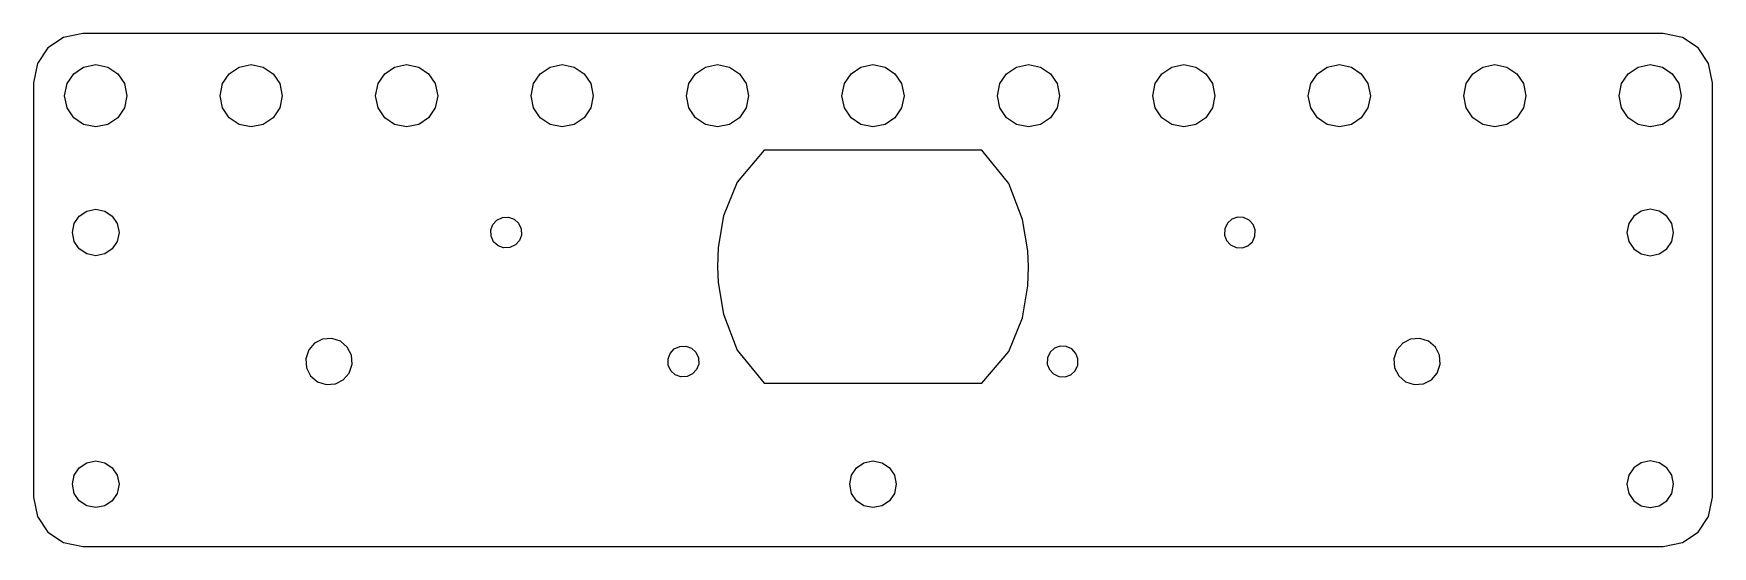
# Model space of a CAD drawing. Extents: x -54 to 54, y -18 to 15.
import ezdxf

# ---------------------------------------------------------------- set-up
doc = ezdxf.new("R2010")
doc.units = 0
doc.layers.add('Layer_1', color=7, linetype='CONTINUOUS')

msp = doc.modelspace()

# ---------------------------------------------------------------- linework, layer by layer
at = {"layer": 'Layer_1', "color": 7}
for p, q in [((-53.074895, 14.074903), (-53.752008, 13.068979)), ((-52.06897, 14.752011), (-53.074895, 14.074903)), ((-50.834536, 15.000008), (-52.06897, 14.752011)), ((-25.417268, 15.000008), (-50.834536, 15.000008)), ((0, 15.000008), (-25.417268, 15.000008)), ((25.417268, 15.000008), (0, 15.000008)), ((50.834536, 15.000008), (25.417268, 15.000008)), ((52.06897, 14.752011), (50.834536, 15.000008)), ((53.074895, 14.074903), (52.06897, 14.752011)), ((53.752008, 13.068979), (53.074895, 14.074903)), ((-53.752008, 13.068979), (-54.000002, 11.834539)), ((-50.778494, 12.842837), (-50.000003, 13.000006)), ((-50.000003, 13.000006), (-49.221513, 12.842837)), ((-40.778491, 12.84282), (-40.000001, 12.999989)), ((-40.000001, 12.999989), (-39.221511, 12.84282)), ((-30.778494, 12.842837), (-30.000004, 13.000006)), ((-30.000004, 13.000006), (-29.221514, 12.842837)), ((-20.778496, 12.84282), (-20.000006, 12.999989)), ((-20.000006, 12.999989), (-19.221516, 12.84282)), ((-10.778497, 12.842837), (-10.000007, 13.000006)), ((-10.000007, 13.000006), (-9.221517, 12.842837)), ((-0.778501, 12.84282), (-0.00001, 12.999989)), ((-0.00001, 12.999989), (0.77848, 12.84282)), ((9.221499, 12.842837), (9.99999, 13.000006)), ((9.99999, 13.000006), (10.77848, 12.842837)), ((19.221502, 12.84282), (19.999992, 12.999989)), ((19.999992, 12.999989), (20.778482, 12.84282)), ((29.221507, 12.842837), (29.999997, 13.000006)), ((29.999997, 13.000006), (30.778488, 12.842837)), ((39.22151, 12.84282), (40, 12.999989)), ((40, 12.999989), (40.77849, 12.84282)), ((49.221501, 12.842837), (49.999991, 13.000006)), ((49.999991, 13.000006), (50.778482, 12.842837)), ((54.000002, 11.834539), (53.752008, 13.068979)), ((-51.842833, 11.778498), (-51.414216, 12.41422)), ((-51.414216, 12.41422), (-50.778494, 12.842837)), ((-49.221513, 12.842837), (-48.585788, 12.41422)), ((-48.585788, 12.41422), (-48.157171, 11.778498)), ((-41.842833, 11.778481), (-41.414216, 12.414203)), ((-41.414216, 12.414203), (-40.778491, 12.84282)), ((-39.221511, 12.84282), (-38.585788, 12.414203)), ((-38.585788, 12.414203), (-38.157172, 11.778481)), ((-31.842833, 11.778498), (-31.414217, 12.41422)), ((-31.414217, 12.41422), (-30.778494, 12.842837)), ((-29.221514, 12.842837), (-28.585791, 12.41422)), ((-28.585791, 12.41422), (-28.157173, 11.778498)), ((-21.842836, 11.778481), (-21.41422, 12.414203)), ((-21.41422, 12.414203), (-20.778496, 12.84282)), ((-19.221516, 12.84282), (-18.585793, 12.414203)), ((-18.585793, 12.414203), (-18.157176, 11.778481)), ((-11.842837, 11.778498), (-11.414221, 12.41422)), ((-11.414221, 12.41422), (-10.778497, 12.842837)), ((-9.221517, 12.842837), (-8.585794, 12.41422)), ((-8.585794, 12.41422), (-8.157177, 11.778498)), ((-1.84284, 11.778481), (-1.414224, 12.414203)), ((-1.414224, 12.414203), (-0.778501, 12.84282)), ((0.77848, 12.84282), (1.414203, 12.414203)), ((1.414203, 12.414203), (1.84282, 11.778481)), ((8.15716, 11.778498), (8.585776, 12.41422)), ((8.585776, 12.41422), (9.221499, 12.842837)), ((10.77848, 12.842837), (11.414203, 12.41422)), ((11.414203, 12.41422), (11.84282, 11.778498)), ((18.157162, 11.778481), (18.585778, 12.414203)), ((18.585778, 12.414203), (19.221502, 12.84282)), ((20.778482, 12.84282), (21.414206, 12.414203)), ((21.414206, 12.414203), (21.842822, 11.778481)), ((28.157167, 11.778498), (28.585785, 12.41422)), ((28.585785, 12.41422), (29.221507, 12.842837)), ((30.778488, 12.842837), (31.41421, 12.41422)), ((31.41421, 12.41422), (31.842827, 11.778498)), ((38.157168, 11.778481), (38.585784, 12.414203)), ((38.585784, 12.414203), (39.22151, 12.84282)), ((40.77849, 12.84282), (41.414213, 12.414203)), ((41.414213, 12.414203), (41.842829, 11.778481)), ((48.157162, 11.778498), (48.585779, 12.41422)), ((48.585779, 12.41422), (49.221501, 12.842837)), ((50.778482, 12.842837), (51.414204, 12.41422)), ((51.414204, 12.41422), (51.842821, 11.778498)), ((-54.000002, 11.834539), (-54.000002, 5.167264)), ((-52.000002, 11.000008), (-51.842833, 11.778498)), ((-51.842833, 10.221517), (-52.000002, 11.000008)), ((-48.157171, 11.778498), (-48.000002, 11.000008)), ((-48.000002, 11.000008), (-48.157171, 10.221517)), ((-42.000003, 10.999991), (-41.842833, 11.778481)), ((-41.842833, 10.2215), (-42.000003, 10.999991)), ((-38.157172, 11.778481), (-38.000002, 10.999991)), ((-38.000002, 10.999991), (-38.157172, 10.2215)), ((-32.000003, 11.000008), (-31.842833, 11.778498)), ((-31.842833, 10.221517), (-32.000003, 11.000008)), ((-28.157173, 11.778498), (-28.000003, 11.000008)), ((-28.000003, 11.000008), (-28.157173, 10.221517)), ((-22.000006, 10.999991), (-21.842836, 11.778481)), ((-21.842836, 10.2215), (-22.000006, 10.999991)), ((-18.157176, 11.778481), (-18.000006, 10.999991)), ((-18.000006, 10.999991), (-18.157176, 10.2215)), ((-12.000007, 11.000008), (-11.842837, 11.778498)), ((-11.842837, 10.221517), (-12.000007, 11.000008)), ((-8.157177, 11.778498), (-8.000007, 11.000008)), ((-8.000007, 11.000008), (-8.157177, 10.221517)), ((-2.00001, 10.999991), (-1.84284, 11.778481)), ((-1.84284, 10.2215), (-2.00001, 10.999991)), ((1.84282, 11.778481), (1.99999, 10.999991)), ((1.99999, 10.999991), (1.84282, 10.2215)), ((7.99999, 11.000008), (8.15716, 11.778498)), ((8.15716, 10.221517), (7.99999, 11.000008)), ((11.84282, 11.778498), (11.99999, 11.000008)), ((11.99999, 11.000008), (11.84282, 10.221517)), ((17.999992, 10.999991), (18.157162, 11.778481)), ((18.157162, 10.2215), (17.999992, 10.999991)), ((21.842822, 11.778481), (21.999992, 10.999991)), ((21.999992, 10.999991), (21.842822, 10.2215)), ((27.999997, 11.000008), (28.157167, 11.778498)), ((28.157167, 10.221517), (27.999997, 11.000008)), ((31.842827, 11.778498), (31.999996, 11.000008)), ((31.999996, 11.000008), (31.842827, 10.221517)), ((37.999998, 10.999991), (38.157168, 11.778481)), ((38.157168, 10.2215), (37.999998, 10.999991)), ((41.842829, 11.778481), (41.999999, 10.999991)), ((41.999999, 10.999991), (41.842829, 10.2215)), ((47.999992, 11.000008), (48.157162, 11.778498)), ((48.157162, 10.221517), (47.999992, 11.000008)), ((51.842821, 11.778498), (51.99999, 11.000008)), ((51.99999, 11.000008), (51.842821, 10.221517)), ((54.000002, 5.167264), (54.000002, 11.834539)), ((-51.414216, 9.585792), (-51.842833, 10.221517)), ((-48.157171, 10.221517), (-48.585788, 9.585792)), ((-41.414216, 9.585775), (-41.842833, 10.2215)), ((-38.157172, 10.2215), (-38.585788, 9.585775)), ((-31.414217, 9.585792), (-31.842833, 10.221517)), ((-28.157173, 10.221517), (-28.585791, 9.585792)), ((-21.41422, 9.585775), (-21.842836, 10.2215)), ((-18.157176, 10.2215), (-18.585793, 9.585775)), ((-11.414221, 9.585792), (-11.842837, 10.221517)), ((-8.157177, 10.221517), (-8.585794, 9.585792)), ((-1.414224, 9.585775), (-1.84284, 10.2215)), ((1.84282, 10.2215), (1.414203, 9.585775)), ((8.585776, 9.585792), (8.15716, 10.221517)), ((11.84282, 10.221517), (11.414203, 9.585792)), ((18.585778, 9.585775), (18.157162, 10.2215)), ((21.842822, 10.2215), (21.414206, 9.585775)), ((28.585785, 9.585792), (28.157167, 10.221517)), ((31.842827, 10.221517), (31.41421, 9.585792)), ((38.585784, 9.585775), (38.157168, 10.2215)), ((41.842829, 10.2215), (41.414213, 9.585775)), ((48.585779, 9.585792), (48.157162, 10.221517)), ((51.842821, 10.221517), (51.414204, 9.585792)), ((-50.778494, 9.157175), (-51.414216, 9.585792)), ((-50.000003, 9.000006), (-50.778494, 9.157175)), ((-49.221513, 9.157175), (-50.000003, 9.000006)), ((-48.585788, 9.585792), (-49.221513, 9.157175)), ((-40.778491, 9.157159), (-41.414216, 9.585775)), ((-40.000001, 8.999989), (-40.778491, 9.157159)), ((-39.221511, 9.157159), (-40.000001, 8.999989)), ((-38.585788, 9.585775), (-39.221511, 9.157159)), ((-30.778494, 9.157175), (-31.414217, 9.585792)), ((-30.000004, 9.000006), (-30.778494, 9.157175)), ((-29.221514, 9.157175), (-30.000004, 9.000006)), ((-28.585791, 9.585792), (-29.221514, 9.157175)), ((-20.778496, 9.157159), (-21.41422, 9.585775)), ((-20.000006, 8.999989), (-20.778496, 9.157159)), ((-19.221516, 9.157159), (-20.000006, 8.999989)), ((-18.585793, 9.585775), (-19.221516, 9.157159)), ((-10.778497, 9.157175), (-11.414221, 9.585792)), ((-10.000007, 9.000006), (-10.778497, 9.157175)), ((-9.221517, 9.157175), (-10.000007, 9.000006)), ((-8.585794, 9.585792), (-9.221517, 9.157175)), ((-0.778501, 9.157159), (-1.414224, 9.585775)), ((-0.00001, 8.999989), (-0.778501, 9.157159)), ((0.77848, 9.157159), (-0.00001, 8.999989)), ((1.414203, 9.585775), (0.77848, 9.157159)), ((9.221499, 9.157175), (8.585776, 9.585792)), ((9.99999, 9.000006), (9.221499, 9.157175)), ((10.77848, 9.157175), (9.99999, 9.000006)), ((11.414203, 9.585792), (10.77848, 9.157175)), ((19.221502, 9.157159), (18.585778, 9.585775)), ((19.999992, 8.999989), (19.221502, 9.157159)), ((20.778482, 9.157159), (19.999992, 8.999989)), ((21.414206, 9.585775), (20.778482, 9.157159)), ((29.221507, 9.157175), (28.585785, 9.585792)), ((29.999997, 9.000006), (29.221507, 9.157175)), ((30.778488, 9.157175), (29.999997, 9.000006)), ((31.41421, 9.585792), (30.778488, 9.157175)), ((39.22151, 9.157159), (38.585784, 9.585775)), ((40, 8.999989), (39.22151, 9.157159)), ((40.77849, 9.157159), (40, 8.999989)), ((41.414213, 9.585775), (40.77849, 9.157159)), ((49.221501, 9.157175), (48.585779, 9.585792)), ((49.999991, 9.000006), (49.221501, 9.157175)), ((50.778482, 9.157175), (49.999991, 9.000006)), ((51.414204, 9.585792), (50.778482, 9.157175)), ((-7.000022, 7.5), (-8.734389, 5.449204)), ((-3.500015, 7.5), (-7.000022, 7.5)), ((-0.000008, 7.5), (-3.500015, 7.5)), ((3.499999, 7.5), (-0.000008, 7.5)), ((7.000007, 7.5), (3.499999, 7.5)), ((8.734374, 5.361292), (7.000007, 7.5)), ((-8.734389, 5.449204), (-9.625009, 3.281202)), ((-54.000002, 5.167264), (-54.000002, -1.50001)), ((9.624995, 3.046844), (8.734374, 5.361292)), ((54.000002, -1.50001), (54.000002, 5.167264)), ((-51.382133, 2.783875), (-51.060671, 3.260667)), ((-51.060671, 3.260667), (-50.583879, 3.582129)), ((-50.583879, 3.582129), (-50.000012, 3.700008)), ((-50.000012, 3.700008), (-49.416145, 3.582129)), ((-49.416145, 3.582129), (-48.939353, 3.260667)), ((-48.939353, 3.260667), (-48.617891, 2.783875)), ((-9.625009, 3.281202), (-9.953133, 1.230406)), ((48.939332, 3.260667), (48.61787, 2.783875)), ((49.416124, 3.582129), (48.939332, 3.260667)), ((49.999991, 3.700008), (49.416124, 3.582129)), ((50.583858, 3.582129), (49.999991, 3.700008)), ((51.06065, 3.260667), (50.583858, 3.582129)), ((51.382113, 2.783875), (51.06065, 3.260667)), ((-51.500012, 2.200008), (-51.382133, 2.783875)), ((-51.382133, 1.616138), (-51.500012, 2.200008)), ((-48.617891, 2.783875), (-48.500012, 2.200008)), ((-48.500012, 2.200008), (-48.617891, 1.616138)), ((-24.587103, 2.36179), (-24.453507, 2.721119)), ((-24.572001, 1.96498), (-24.587103, 2.36179)), ((-24.453507, 2.721119), (-24.194919, 3.004132)), ((-24.194919, 3.004132), (-23.835046, 3.172001)), ((-23.835046, 3.172001), (-23.438236, 3.187103)), ((-23.438236, 3.187103), (-23.078907, 3.053507)), ((-23.078907, 3.053507), (-22.795894, 2.794916)), ((-22.795894, 2.794916), (-22.628025, 2.435046)), ((-22.628025, 2.435046), (-22.612922, 2.038234)), ((9.953119, 1.025343), (9.624995, 3.046844)), ((22.628004, 2.435046), (22.612902, 2.038234)), ((22.795873, 2.794916), (22.628004, 2.435046)), ((23.078886, 3.053507), (22.795873, 2.794916)), ((23.438216, 3.187103), (23.078886, 3.053507)), ((23.835026, 3.172001), (23.438216, 3.187103)), ((24.194899, 3.004132), (23.835026, 3.172001)), ((24.453486, 2.721119), (24.194899, 3.004132)), ((24.587082, 2.36179), (24.453486, 2.721119)), ((24.571981, 1.96498), (24.587082, 2.36179)), ((48.61787, 2.783875), (48.499991, 2.200008)), ((48.499991, 2.200008), (48.61787, 1.616138)), ((51.499991, 2.200008), (51.382113, 2.783875)), ((51.382113, 1.616138), (51.499991, 2.200008)), ((-51.060671, 1.139347), (-51.382133, 1.616138)), ((-50.583879, 0.817884), (-51.060671, 1.139347)), ((-48.939353, 1.139347), (-49.416145, 0.817884)), ((-48.617891, 1.616138), (-48.939353, 1.139347)), ((-24.404132, 1.605107), (-24.572001, 1.96498)), ((-24.121119, 1.346519), (-24.404132, 1.605107)), ((-23.761792, 1.212922), (-24.121119, 1.346519)), ((-23.36498, 1.228025), (-23.761792, 1.212922)), ((-23.00511, 1.395894), (-23.36498, 1.228025)), ((-22.746519, 1.678907), (-23.00511, 1.395894)), ((-22.612922, 2.038234), (-22.746519, 1.678907)), ((-9.953133, 1.230406), (-10.000007, -0.000055)), ((22.612902, 2.038234), (22.746499, 1.678907)), ((22.746499, 1.678907), (23.005089, 1.395894)), ((23.005089, 1.395894), (23.364959, 1.228025)), ((23.364959, 1.228025), (23.761772, 1.212922)), ((23.761772, 1.212922), (24.121098, 1.346519)), ((24.121098, 1.346519), (24.404111, 1.605107)), ((24.404111, 1.605107), (24.571981, 1.96498)), ((48.61787, 1.616138), (48.939332, 1.139347)), ((48.939332, 1.139347), (49.416124, 0.817884)), ((50.583858, 0.817884), (51.06065, 1.139347)), ((51.06065, 1.139347), (51.382113, 1.616138)), ((-50.000012, 0.700008), (-50.583879, 0.817884)), ((-49.416145, 0.817884), (-50.000012, 0.700008)), ((9.999994, -0.000055), (9.953119, 1.025343)), ((49.416124, 0.817884), (49.999991, 0.700008)), ((49.999991, 0.700008), (50.583858, 0.817884)), ((-10.000007, -0.000055), (-9.953133, -1.025453)), ((-9.953133, -1.025453), (-9.625009, -3.046926)), ((9.953119, -1.230516), (9.999994, -0.000055)), ((-54.000002, -1.50001), (-54.000002, -8.167256)), ((9.624995, -3.281284), (9.953119, -1.230516)), ((54.000002, -8.167256), (54.000002, -1.50001)), ((-9.625009, -3.046926), (-8.734389, -5.361374)), ((8.734374, -5.449258), (9.624995, -3.281284)), ((-36.302108, -5.354534), (-36.489177, -5.920044)), ((-35.92577, -4.919749), (-36.302108, -5.354534)), ((-35.413857, -4.657806), (-35.92577, -4.919749)), ((-34.820065, -4.610821), (-35.413857, -4.657806)), ((-34.254555, -4.79789), (-34.820065, -4.610821)), ((-33.819769, -5.174229), (-34.254555, -4.79789)), ((-33.557825, -5.686141), (-33.819769, -5.174229)), ((-13.053504, -5.578879), (-12.794916, -5.295866)), ((-12.794916, -5.295866), (-12.435043, -5.127997)), ((-12.435043, -5.127997), (-12.038233, -5.112895)), ((-12.038233, -5.112895), (-11.678907, -5.246492)), ((-11.678907, -5.246492), (-11.395894, -5.50508)), ((-8.734389, -5.361374), (-7.000022, -7.500026)), ((11.678886, -5.246492), (11.395873, -5.50508)), ((12.038213, -5.112895), (11.678886, -5.246492)), ((12.435023, -5.127997), (12.038213, -5.112895)), ((12.794896, -5.295866), (12.435023, -5.127997)), ((13.053483, -5.578879), (12.794896, -5.295866)), ((33.697893, -5.354545), (33.510823, -5.920055)), ((34.074231, -4.91976), (33.697893, -5.354545)), ((34.586143, -4.657816), (34.074231, -4.91976)), ((35.179935, -4.610831), (34.586143, -4.657816)), ((35.745444, -4.797901), (35.179935, -4.610831)), ((36.180229, -5.174239), (35.745444, -4.797901)), ((36.442173, -5.686151), (36.180229, -5.174239)), ((-36.489177, -5.920044), (-36.442193, -6.513838)), ((-33.69791, -6.845445), (-33.510842, -6.279932)), ((-33.510842, -6.279932), (-33.557825, -5.686141)), ((-13.187101, -5.938206), (-13.053504, -5.578879)), ((-13.171998, -6.335019), (-13.187101, -5.938206)), ((-13.00413, -6.694889), (-13.171998, -6.335019)), ((-11.395894, -5.50508), (-11.228025, -5.864952)), ((-11.212923, -6.261762), (-11.346519, -6.621092)), ((-11.228025, -5.864952), (-11.212923, -6.261762)), ((7.000007, -7.500026), (8.734374, -5.449258)), ((11.228004, -5.864952), (11.212902, -6.261762)), ((11.212902, -6.261762), (11.346499, -6.621092)), ((11.395873, -5.50508), (11.228004, -5.864952)), ((13.004109, -6.694889), (13.171978, -6.335019)), ((13.18708, -5.938206), (13.053483, -5.578879)), ((13.171978, -6.335019), (13.18708, -5.938206)), ((33.510823, -5.920055), (33.557808, -6.513846)), ((36.302088, -6.845452), (36.489158, -6.279943)), ((36.489158, -6.279943), (36.442173, -5.686151)), ((-36.442193, -6.513838), (-36.180249, -7.02575)), ((-36.180249, -7.02575), (-35.745464, -7.402089)), ((-35.745464, -7.402089), (-35.179953, -7.589156)), ((-35.179953, -7.589156), (-34.586161, -7.542173)), ((-34.586161, -7.542173), (-34.074249, -7.28023)), ((-34.074249, -7.28023), (-33.69791, -6.845445)), ((-12.721116, -6.953479), (-13.00413, -6.694889)), ((-12.361789, -7.087076), (-12.721116, -6.953479)), ((-11.964977, -7.071973), (-12.361789, -7.087076)), ((-11.605107, -6.904105), (-11.964977, -7.071973)), ((-11.346519, -6.621092), (-11.605107, -6.904105)), ((-7.000022, -7.500026), (-3.500015, -7.500026)), ((-3.500015, -7.500026), (-0.000008, -7.500026)), ((-0.000008, -7.500026), (3.499999, -7.500026)), ((3.499999, -7.500026), (7.000007, -7.500026)), ((11.346499, -6.621092), (11.605086, -6.904105)), ((11.605086, -6.904105), (11.964956, -7.071973)), ((11.964956, -7.071973), (12.361769, -7.087076)), ((12.361769, -7.087076), (12.721095, -6.953479)), ((12.721095, -6.953479), (13.004109, -6.694889)), ((33.557808, -6.513846), (33.819752, -7.025758)), ((33.819752, -7.025758), (34.254537, -7.402097)), ((34.254537, -7.402097), (34.820046, -7.589166)), ((34.820046, -7.589166), (35.413838, -7.542181)), ((35.413838, -7.542181), (35.92575, -7.280238)), ((35.92575, -7.280238), (36.302088, -6.845452)), ((-54.000002, -8.167256), (-54.000002, -14.83453)), ((54.000002, -14.83453), (54.000002, -8.167256)), ((-51.382133, -13.416126), (-51.060671, -12.939334)), ((-51.060671, -12.939334), (-50.583879, -12.617872)), ((-50.583879, -12.617872), (-50.000012, -12.499996)), ((-50.000012, -12.499996), (-49.416145, -12.617872)), ((-49.416145, -12.617872), (-48.939353, -12.939334)), ((-48.939353, -12.939334), (-48.617891, -13.416126)), ((-1.382133, -13.416129), (-1.06067, -12.939337)), ((-1.06067, -12.939337), (-0.583878, -12.617875)), ((-0.583878, -12.617875), (-0.00001, -12.499999)), ((-0.00001, -12.499999), (0.583857, -12.617875)), ((0.583857, -12.617875), (1.06065, -12.939337)), ((1.06065, -12.939337), (1.382112, -13.416129)), ((48.939332, -12.939334), (48.61787, -13.416126)), ((49.416124, -12.617872), (48.939332, -12.939334)), ((49.999991, -12.499996), (49.416124, -12.617872)), ((50.583858, -12.617872), (49.999991, -12.499996)), ((51.06065, -12.939334), (50.583858, -12.617872)), ((51.382113, -13.416126), (51.06065, -12.939334)), ((-51.500012, -13.999996), (-51.382133, -13.416126)), ((-51.382133, -14.583863), (-51.500012, -13.999996)), ((-48.617891, -13.416126), (-48.500012, -13.999996)), ((-48.500012, -13.999996), (-48.617891, -14.583863)), ((-1.50001, -13.999999), (-1.382133, -13.416129)), ((-1.382133, -14.583866), (-1.50001, -13.999999)), ((1.382112, -13.416129), (1.49999, -13.999999)), ((1.49999, -13.999999), (1.382112, -14.583866)), ((48.61787, -13.416126), (48.499991, -13.999996)), ((48.499991, -13.999996), (48.61787, -14.583863)), ((51.499991, -13.999996), (51.382113, -13.416126)), ((51.382113, -14.583863), (51.499991, -13.999996)), ((-54.000002, -14.83453), (-53.752008, -16.06897)), ((-51.060671, -15.060655), (-51.382133, -14.583863)), ((-50.583879, -15.382117), (-51.060671, -15.060655)), ((-48.939353, -15.060655), (-49.416145, -15.382117)), ((-48.617891, -14.583863), (-48.939353, -15.060655)), ((-1.06067, -15.060658), (-1.382133, -14.583866)), ((-0.583878, -15.38212), (-1.06067, -15.060658)), ((1.06065, -15.060658), (0.583857, -15.38212)), ((1.382112, -14.583866), (1.06065, -15.060658)), ((48.61787, -14.583863), (48.939332, -15.060655)), ((48.939332, -15.060655), (49.416124, -15.382117)), ((50.583858, -15.382117), (51.06065, -15.060655)), ((51.06065, -15.060655), (51.382113, -14.583863)), ((53.752008, -16.06897), (54.000002, -14.83453)), ((-53.752008, -16.06897), (-53.074895, -17.074895)), ((-50.000012, -15.499996), (-50.583879, -15.382117)), ((-49.416145, -15.382117), (-50.000012, -15.499996)), ((-0.00001, -15.499999), (-0.583878, -15.38212)), ((0.583857, -15.38212), (-0.00001, -15.499999)), ((49.416124, -15.382117), (49.999991, -15.499996)), ((49.999991, -15.499996), (50.583858, -15.382117)), ((53.074895, -17.074895), (53.752008, -16.06897)), ((-53.074895, -17.074895), (-52.06897, -17.752002)), ((52.06897, -17.752002), (53.074895, -17.074895)), ((-52.06897, -17.752002), (-50.834536, -17.999991)), ((-50.834536, -17.999991), (-25.417268, -17.999991)), ((-25.417268, -17.999991), (0, -17.999991)), ((0, -17.999991), (25.417268, -17.999991)), ((25.417268, -17.999991), (50.834536, -17.999991)), ((50.834536, -17.999991), (52.06897, -17.752002))]:
    msp.add_line(p, q, dxfattribs=at)

doc.saveas('drawing.dxf')
